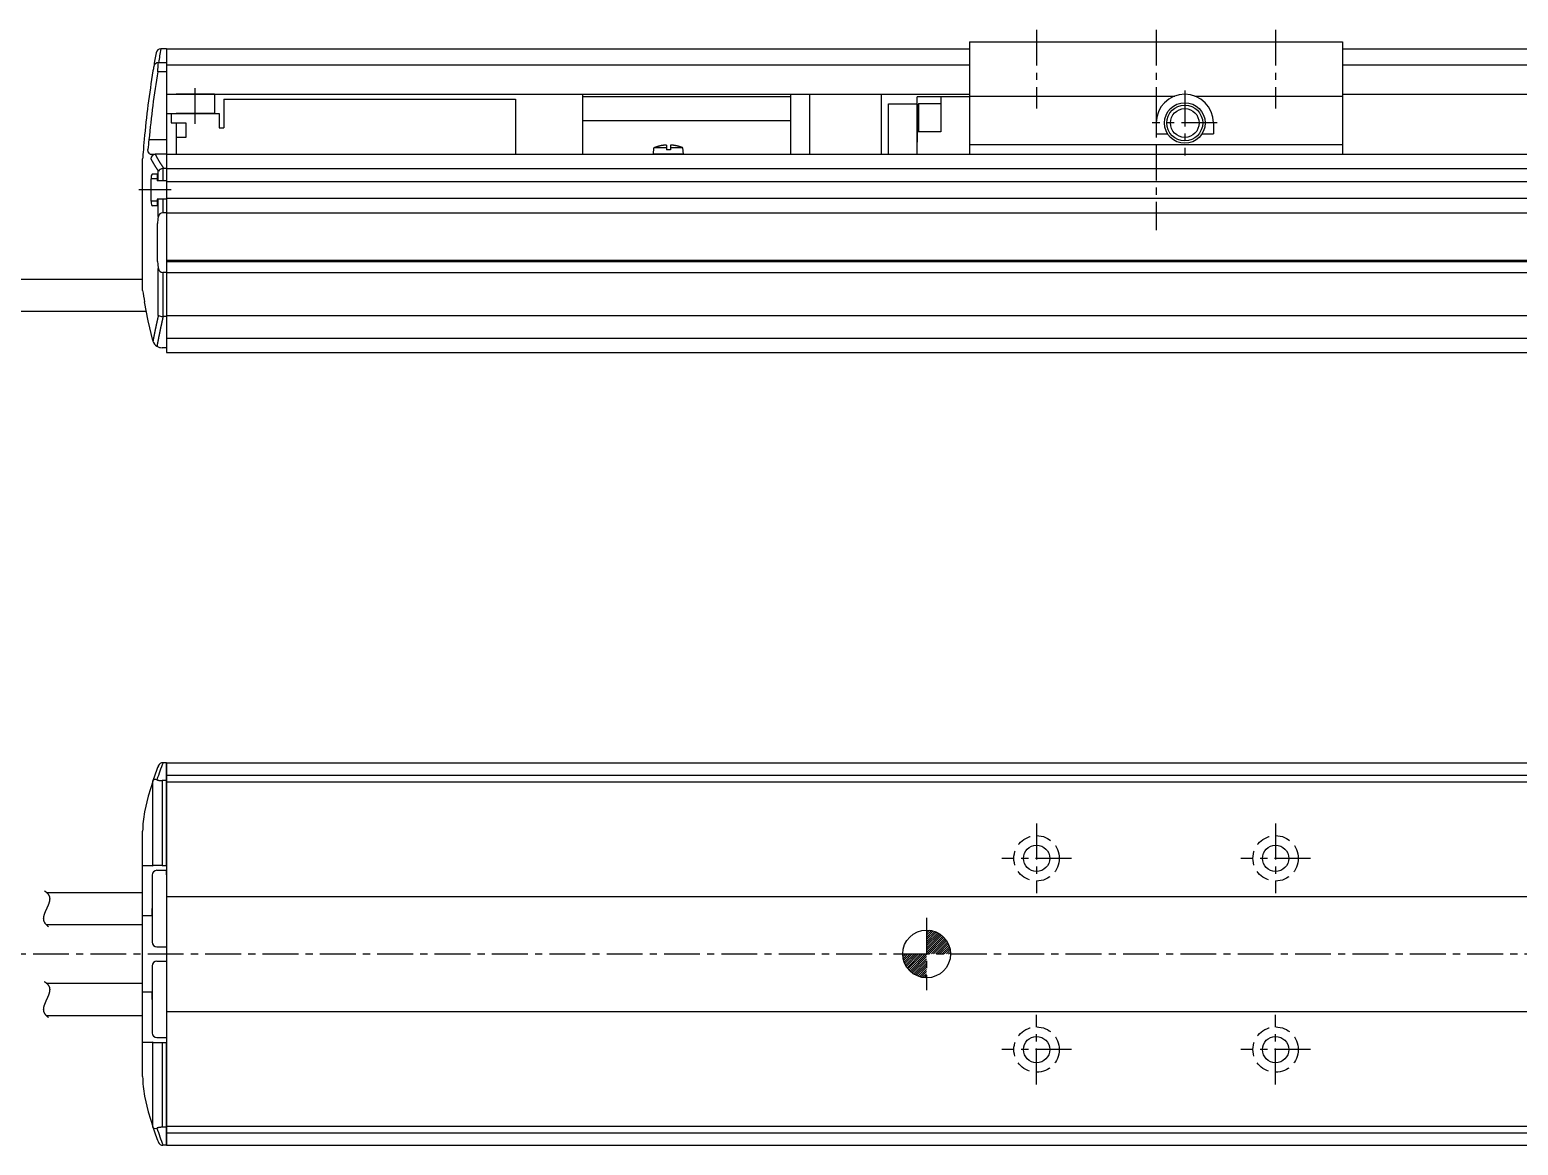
# Model space of a CAD drawing. Extents: x -693 to 250, y 35 to 506.
# Drawn here: x -533 to -221.7, y 69.3 to 302.6 of the extents above; entities that cross this region are included whole.
import ezdxf

# ---------------------------------------------------------------- set-up
doc = ezdxf.new("R2010")
doc.units = 0
doc.linetypes.add('CENTER', pattern=[12, 7.5, -1.5, 1.5, -1.5])
doc.linetypes.add('DASHED', pattern=[4.5, 3, -1.5])
doc.layers.get('0').update_dxf_attribs({"linetype": 'CONTINUOUS'})
doc.layers.add('CENTER', color=1, linetype='CENTER')

# ---------------------------------------------------------------- blocks, each defined once
blk = doc.blocks.new('*X2')
at = {"color": 0}
for p, q in [((-345.42, 114.11), (-345.23, 114.3)), ((-345.42, 113.66), (-344.82, 114.26)), ((-345.42, 113.21), (-344.43, 114.2)), ((-345.42, 112.77), (-344.07, 114.12)), ((-345.42, 112.32), (-343.73, 114.01)), ((-345.42, 111.87), (-343.41, 113.88)), ((-345.42, 111.42), (-343.11, 113.74)), ((-345.42, 110.98), (-342.83, 113.57)), ((-345.42, 110.53), (-342.56, 113.4)), ((-345.42, 110.08), (-342.3, 113.21)), ((-345.42, 109.64), (-342.06, 113)), ((-345.31, 109.3), (-341.83, 112.78)), ((-344.86, 109.3), (-341.62, 112.55)), ((-344.42, 109.3), (-341.42, 112.3)), ((-350.42, 109.11), (-350.23, 109.3)), ((-350.39, 108.7), (-349.78, 109.3)), ((-350.32, 108.31), (-349.34, 109.3)), ((-350.24, 107.95), (-348.89, 109.3)), ((-350.13, 107.61), (-348.44, 109.3)), ((-350, 107.29), (-347.99, 109.3)), ((-349.86, 106.99), (-347.55, 109.3)), ((-349.7, 106.7), (-347.1, 109.3)), ((-349.52, 106.43), (-346.65, 109.3)), ((-349.33, 106.18), (-346.21, 109.3)), ((-349.12, 105.94), (-345.76, 109.3)), ((-348.9, 105.71), (-345.42, 109.19)), ((-343.97, 109.3), (-341.24, 112.03)), ((-343.52, 109.3), (-341.07, 111.76)), ((-343.07, 109.3), (-340.91, 111.46)), ((-342.63, 109.3), (-340.78, 111.15)), ((-342.18, 109.3), (-340.66, 110.82)), ((-341.73, 109.3), (-340.56, 110.47)), ((-341.29, 109.3), (-340.49, 110.1)), ((-340.84, 109.3), (-340.44, 109.7)), ((-348.67, 105.5), (-345.42, 108.74)), ((-348.42, 105.3), (-345.42, 108.29)), ((-348.16, 105.11), (-345.42, 107.85)), ((-347.88, 104.94), (-345.42, 107.4)), ((-347.58, 104.79), (-345.42, 106.95)), ((-347.27, 104.66), (-345.42, 106.51)), ((-346.94, 104.54), (-345.42, 106.06)), ((-346.59, 104.44), (-345.42, 105.61)), ((-346.22, 104.37), (-345.42, 105.16)), ((-345.82, 104.32), (-345.42, 104.72))]:
    blk.add_line(p, q, dxfattribs=at)

msp = doc.modelspace()

# ---------------------------------------------------------------- linework, layer by layer
at = {"color": 7, "linetype": 'CONTINUOUS'}
for p, q in [((-336.42, 300.09), (-258.42, 300.09)), ((-336.42, 300.09), (-336.42, 276.59)), ((-258.42, 300.09), (-258.42, 276.59)), ((-505.62, 298.59), (-505.6, 298.59)), ((-504.42, 298.59), (-505.6, 298.59)), ((-504.42, 298.59), (-504.42, 289.09)), ((-504.42, 298.59), (-504.42, 236.09)), ((-504.42, 298.59), (-336.42, 298.59)), ((-504.42, 298.59), (-504.42, 289.09)), ((-258.42, 298.59), (235.58, 298.59)), ((-504.42, 293.82), (-506.27, 293.82)), ((-504.42, 295.7), (-506.12, 295.7)), ((-504.42, 295.23), (-336.42, 295.23)), ((-258.42, 295.23), (235.58, 295.23)), ((-504.42, 289.09), (-336.42, 289.09)), ((-494.42, 289.09), (-502.42, 289.09)), ((-494.42, 289.09), (-494.42, 285.09)), ((-492.42, 288.09), (-431.42, 288.09)), ((-492.42, 288.09), (-492.42, 282.09)), ((-431.42, 288.09), (-431.42, 276.59)), ((-417.42, 289.09), (-417.42, 276.59)), ((-417.42, 288.62), (-373.92, 288.62)), ((-373.92, 289.09), (-373.92, 276.59)), ((-369.92, 289.09), (-369.92, 276.59)), ((-354.92, 289.09), (-354.92, 276.59)), ((-353.42, 287.09), (-347.42, 287.09)), ((-353.42, 276.59), (-353.42, 287.09)), ((-347.42, 276.59), (-347.42, 288.59)), ((-336.42, 288.59), (-347.42, 288.59)), ((-347.12, 287.09), (-347.42, 286.57)), ((-347.42, 286.57), (-347.42, 279.11)), ((-342.42, 287.09), (-347.12, 287.09)), ((-347.12, 287.09), (-347.12, 281.25)), ((-342.42, 288.59), (-342.42, 281.25)), ((-336.42, 288.72), (-293.5, 288.72)), ((-289.35, 288.72), (-258.42, 288.72)), ((-258.42, 289.09), (235.58, 289.09)), ((-504.42, 285.09), (-493.42, 285.09)), ((-503.42, 285.09), (-503.42, 283.09)), ((-494.42, 285.09), (-502.42, 285.09)), ((-493.42, 285.09), (-493.42, 282.09)), ((-417.42, 283.63), (-373.92, 283.63)), ((-503.42, 283.09), (-500.42, 283.09)), ((-502.42, 283.09), (-502.42, 276.59)), ((-500.42, 283.09), (-500.42, 280.09)), ((-493.42, 282.09), (-492.42, 282.09)), ((-342.42, 281.25), (-347.42, 281.25)), ((-297.42, 283.09), (-297.42, 280.84)), ((-297.42, 280.84), (-295.03, 280.84)), ((-287.82, 280.84), (-285.42, 280.84)), ((-285.42, 283.09), (-285.42, 280.84)), ((-504.42, 279.59), (-508.1, 279.59)), ((-500.42, 280.09), (-502.42, 280.09)), ((-402.57, 276.59), (-402.46, 277.89)), ((-399.82, 277.89), (-402.46, 277.89)), ((-399.82, 278.48), (-399.82, 277.49)), ((-399.02, 277.49), (-399.82, 277.49)), ((-399.02, 278.48), (-399.02, 277.49)), ((-396.39, 277.89), (-399.02, 277.89)), ((-396.27, 276.59), (-396.39, 277.89)), ((-336.42, 278.59), (-258.42, 278.59)), ((-509.42, 248.09), (-509.42, 275.59)), ((-509.32, 276.91), (-509.33, 276.89)), ((-508.02, 276.68), (-507.81, 276.59)), ((-507.81, 276.59), (-506.67, 276.59)), ((-506.67, 276.59), (-506.81, 276.58)), ((-504.42, 276.59), (-506.67, 276.59)), ((-504.42, 276.59), (235.58, 276.59)), ((-504.42, 276.59), (-504.42, 235.09)), ((-396.27, 276.59), (-402.57, 276.59)), ((-507.65, 266.74), (-507.65, 271.44)), ((-506.39, 271.44), (-507.65, 271.44)), ((-507.34, 272.44), (-506.39, 272.44)), ((-506.39, 272.44), (-506.39, 270.99)), ((-504.42, 270.99), (-506.39, 270.99)), ((-506.14, 270.99), (-506.14, 273.01)), ((-505.01, 273.59), (-505.21, 273.57)), ((-505.21, 273.57), (-505.21, 270.99)), ((-504.42, 273.59), (-505.01, 273.59)), ((-504.42, 273.59), (235.58, 273.59)), ((-504.42, 270.84), (235.58, 270.84)), ((-506.39, 266.74), (-507.65, 266.74)), ((-506.39, 265.74), (-507.34, 265.74)), ((-504.42, 267.19), (-506.39, 267.19)), ((-506.39, 267.19), (-506.39, 265.74)), ((-506.14, 263.52), (-506.14, 267.19)), ((-505.21, 267.19), (-505.21, 264.32)), ((-504.42, 267.34), (235.58, 267.34)), ((-506.28, 254.09), (-506.28, 262.09)), ((-504.42, 264.32), (-505.21, 264.32)), ((-504.42, 264.32), (235.58, 264.32)), ((-506.14, 242.85), (-506.14, 252.65)), ((-504.42, 254.39), (235.58, 254.39)), ((-504.42, 254.09), (235.58, 254.09)), ((-537.64, 250.44), (-509.46, 250.44)), ((-505.21, 251.85), (-505.21, 242.59)), ((-504.42, 251.85), (-505.21, 251.85)), ((-504.42, 251.85), (235.58, 251.85)), ((-537.85, 243.74), (-508.65, 243.74)), ((-505.21, 242.59), (-505.15, 242.59)), ((-504.42, 242.59), (-505.15, 242.59)), ((-504.42, 242.85), (235.58, 242.85)), ((-507.31, 237.62), (-507.27, 237.48)), ((-504.42, 238.09), (235.58, 238.09)), ((-504.42, 236.09), (-505.37, 236.09)), ((-504.42, 235.09), (235.58, 235.09)), ((-505.21, 149.3), (-505.15, 149.3)), ((-504.42, 149.3), (-505.15, 149.3)), ((-504.42, 149.3), (-504.42, 69.3)), ((-504.42, 149.3), (235.58, 149.3)), ((-504.42, 145.55), (-504.42, 149.3)), ((-504.42, 146.7), (235.58, 146.7)), ((-507.31, 145.38), (-507.27, 145.51)), ((-507.31, 127.8), (-507.31, 145.38)), ((-504.42, 145.55), (-505.37, 145.55)), ((-505.37, 145.55), (-505.37, 127.8)), ((-504.42, 127.8), (-504.42, 145.55)), ((-504.42, 145.3), (235.58, 145.3)), ((-509.42, 83.65), (-509.42, 134.95)), ((-509.42, 127.75), (-509.25, 127.8)), ((-509.25, 127.8), (-507.31, 127.8)), ((-507.42, 127.73), (-507.22, 127.8)), ((-505.37, 127.8), (-507.31, 127.8)), ((-505.37, 127.8), (-504.42, 127.8)), ((-504.42, 127.8), (-504.42, 126.82)), ((-507.42, 125.8), (-507.42, 111.8)), ((-506.42, 126.8), (-504.42, 126.8)), ((-504.42, 125.88), (-504.42, 126.82)), ((-504.42, 126.8), (-504.42, 110.8)), ((-504.42, 125.88), (-504.42, 125.35)), ((-529.51, 122.15), (-509.42, 122.15)), ((-507.42, 117.3), (-507.42, 118.8)), ((-504.42, 121.3), (235.58, 121.3)), ((-529.59, 115.45), (-509.42, 115.45)), ((-507.42, 117.3), (-509.42, 117.3)), ((-506.42, 110.8), (-504.42, 110.8)), ((-507.42, 106.8), (-507.42, 92.8)), ((-506.42, 107.8), (-504.42, 107.8)), ((-504.42, 107.8), (-504.42, 91.8)), ((-529.57, 103.2), (-509.42, 103.2)), ((-507.42, 101.3), (-509.42, 101.3)), ((-507.42, 99.8), (-507.42, 101.3)), ((-504.42, 97.3), (235.58, 97.3)), ((-529.55, 96.4), (-509.42, 96.4)), ((-509.25, 90.8), (-509.42, 90.86)), ((-507.31, 90.8), (-509.25, 90.8)), ((-507.22, 90.8), (-507.42, 90.88)), ((-507.31, 73.22), (-507.31, 90.8)), ((-507.31, 90.8), (-505.37, 90.8)), ((-506.42, 91.8), (-504.42, 91.8)), ((-505.37, 90.8), (-505.37, 73.05)), ((-505.37, 90.8), (-504.42, 90.8)), ((-504.42, 93.25), (-504.42, 92.73)), ((-504.42, 92.73), (-504.42, 91.79)), ((-504.42, 91.79), (-504.42, 90.8)), ((-504.42, 73.05), (-504.42, 90.8)), ((-507.27, 73.09), (-507.31, 73.22)), ((-504.42, 73.05), (-505.37, 73.05)), ((-504.42, 73.3), (235.58, 73.3)), ((-504.42, 69.3), (-504.42, 73.05)), ((-504.42, 71.9), (235.58, 71.9)), ((-505.15, 69.3), (-505.21, 69.3)), ((-504.42, 69.3), (-505.15, 69.3)), ((-504.42, 69.3), (235.58, 69.3))]:
    msp.add_line(p, q, dxfattribs=at)
for points in [[(-506.27, 293.82), (-506.24, 294.24), (-506.19, 294.87), (-506.14, 295.37), (-506.12, 295.7)], [(-508.02, 276.68), (-508.24, 277.07), (-508.33, 277.54)], [(-507.34, 272.44), (-507.35, 272.44), (-507.46, 272.37), (-507.54, 272.2), (-507.61, 271.96), (-507.65, 271.66), (-507.65, 271.44)], [(-507.65, 266.74), (-507.65, 266.64), (-507.63, 266.32), (-507.56, 266.03), (-507.47, 265.83), (-507.36, 265.74), (-507.34, 265.74)], [(-506.14, 263.52), (-506.22, 263.03), (-506.28, 262.09)], [(-506.28, 254.09), (-506.26, 253.54), (-506.14, 252.65)], [(-507.31, 237.62), (-508.23, 241.71), (-509, 245.67)], [(-507.31, 145.38), (-508.23, 142.29), (-509, 139.03)], [(-506.43, 145.73), (-506.64, 145.78), (-506.95, 145.78), (-507.17, 145.68), (-507.27, 145.51)], [(-509, 79.58), (-508.23, 76.3), (-507.31, 73.22)], [(-507.27, 73.09), (-507.23, 72.99), (-507.08, 72.86), (-506.82, 72.81), (-506.43, 72.88)]]:
    msp.add_lwpolyline(points, dxfattribs=at)
for points in [[(-399.82, 278.48, 0), (-399.84, 278.48, 0), (-399.87, 278.48, 0), (-399.89, 278.47, 0), (-399.91, 278.47, 0), (-399.93, 278.47, 0), (-399.95, 278.47, 0), (-399.97, 278.47, 0), (-399.99, 278.47, 0), (-400.01, 278.46, 0), (-400.04, 278.46, 0), (-400.06, 278.46, 0), (-400.08, 278.46, 0), (-400.1, 278.46, 0), (-400.12, 278.46, 0), (-400.14, 278.45, 0), (-400.16, 278.45, 0), (-400.18, 278.45, 0), (-400.2, 278.45, 0), (-400.23, 278.45, 0), (-400.25, 278.44, 0), (-400.27, 278.44, 0), (-400.29, 278.44, 0), (-400.31, 278.44, 0), (-400.33, 278.44, 0), (-400.35, 278.43, 0), (-400.37, 278.43, 0), (-400.39, 278.43, 0), (-400.42, 278.43, 0), (-400.44, 278.42, 0), (-400.46, 278.42, 0), (-400.48, 278.42, 0), (-400.5, 278.41, 0), (-400.52, 278.41, 0), (-400.54, 278.41, 0), (-400.56, 278.4, 0), (-400.58, 278.4, 0), (-400.6, 278.4, 0), (-400.62, 278.4, 0), (-400.65, 278.39, 0), (-400.67, 278.39, 0), (-400.69, 278.39, 0), (-400.71, 278.38, 0), (-400.73, 278.38, 0), (-400.75, 278.38, 0), (-400.77, 278.37, 0), (-400.79, 278.37, 0), (-400.81, 278.37, 0), (-400.83, 278.36, 0), (-400.86, 278.36, 0), (-400.88, 278.35, 0), (-400.9, 278.35, 0), (-400.92, 278.35, 0), (-400.94, 278.34, 0), (-400.96, 278.34, 0), (-400.98, 278.33, 0), (-401, 278.33, 0), (-401.02, 278.32, 0), (-401.04, 278.32, 0), (-401.06, 278.32, 0), (-401.08, 278.31, 0), (-401.1, 278.31, 0), (-401.12, 278.3, 0), (-401.15, 278.3, 0), (-401.17, 278.29, 0), (-401.19, 278.29, 0), (-401.21, 278.29, 0), (-401.23, 278.28, 0), (-401.25, 278.27, 0), (-401.27, 278.27, 0), (-401.29, 278.26, 0), (-401.31, 278.26, 0), (-401.33, 278.25, 0), (-401.35, 278.25, 0), (-401.37, 278.25, 0), (-401.39, 278.24, 0), (-401.41, 278.24, 0), (-401.43, 278.23, 0), (-401.45, 278.22, 0), (-401.48, 278.22, 0), (-401.5, 278.21, 0), (-401.52, 278.21, 0), (-401.54, 278.2, 0), (-401.56, 278.2, 0), (-401.58, 278.19, 0), (-401.6, 278.19, 0), (-401.62, 278.18, 0), (-401.64, 278.17, 0), (-401.66, 278.17, 0), (-401.68, 278.16, 0), (-401.7, 278.15, 0), (-401.72, 278.15, 0), (-401.74, 278.14, 0), (-401.76, 278.14, 0), (-401.78, 278.13, 0), (-401.8, 278.12, 0), (-401.82, 278.12, 0), (-401.84, 278.11, 0), (-401.86, 278.11, 0), (-401.88, 278.1, 0), (-401.9, 278.09, 0), (-401.92, 278.09, 0), (-401.94, 278.08, 0), (-401.96, 278.07, 0), (-401.98, 278.06, 0), (-402, 278.06, 0), (-402.02, 278.05, 0), (-402.04, 278.05, 0), (-402.06, 278.04, 0), (-402.08, 278.03, 0), (-402.1, 278.02, 0), (-402.12, 278.02, 0), (-402.14, 278.01, 0), (-402.16, 278, 0), (-402.18, 278, 0), (-402.2, 277.99, 0), (-402.22, 277.98, 0), (-402.24, 277.97, 0), (-402.26, 277.96, 0), (-402.28, 277.96, 0), (-402.3, 277.95, 0), (-402.32, 277.94, 0), (-402.34, 277.93, 0), (-402.36, 277.93, 0), (-402.38, 277.92, 0), (-402.4, 277.91, 0), (-402.42, 277.9, 0), (-402.44, 277.89, 0), (-402.46, 277.89, 0)], [(-396.39, 277.89, 0), (-396.41, 277.89, 0), (-396.43, 277.9, 0), (-396.45, 277.91, 0), (-396.46, 277.92, 0), (-396.49, 277.93, 0), (-396.5, 277.93, 0), (-396.52, 277.94, 0), (-396.54, 277.95, 0), (-396.56, 277.96, 0), (-396.58, 277.96, 0), (-396.6, 277.97, 0), (-396.62, 277.98, 0), (-396.64, 277.99, 0), (-396.66, 278, 0), (-396.68, 278, 0), (-396.7, 278.01, 0), (-396.72, 278.02, 0), (-396.74, 278.02, 0), (-396.76, 278.03, 0), (-396.78, 278.04, 0), (-396.8, 278.05, 0), (-396.82, 278.05, 0), (-396.84, 278.06, 0), (-396.86, 278.06, 0), (-396.88, 278.07, 0), (-396.9, 278.08, 0), (-396.92, 278.09, 0), (-396.94, 278.09, 0), (-396.96, 278.1, 0), (-396.98, 278.11, 0), (-397, 278.11, 0), (-397.02, 278.12, 0), (-397.05, 278.12, 0), (-397.06, 278.13, 0), (-397.08, 278.14, 0), (-397.11, 278.14, 0), (-397.13, 278.15, 0), (-397.15, 278.15, 0), (-397.17, 278.16, 0), (-397.19, 278.17, 0), (-397.21, 278.17, 0), (-397.23, 278.18, 0), (-397.25, 278.19, 0), (-397.27, 278.19, 0), (-397.29, 278.2, 0), (-397.31, 278.2, 0), (-397.33, 278.21, 0), (-397.35, 278.21, 0), (-397.37, 278.22, 0), (-397.39, 278.22, 0), (-397.41, 278.23, 0), (-397.43, 278.24, 0), (-397.45, 278.24, 0), (-397.47, 278.25, 0), (-397.49, 278.25, 0), (-397.51, 278.25, 0), (-397.54, 278.26, 0), (-397.56, 278.26, 0), (-397.58, 278.27, 0), (-397.6, 278.27, 0), (-397.62, 278.28, 0), (-397.64, 278.29, 0), (-397.66, 278.29, 0), (-397.68, 278.29, 0), (-397.7, 278.3, 0), (-397.72, 278.3, 0), (-397.74, 278.31, 0), (-397.76, 278.31, 0), (-397.78, 278.32, 0), (-397.8, 278.32, 0), (-397.82, 278.32, 0), (-397.85, 278.33, 0), (-397.87, 278.33, 0), (-397.89, 278.34, 0), (-397.91, 278.34, 0), (-397.93, 278.35, 0), (-397.95, 278.35, 0), (-397.97, 278.35, 0), (-397.99, 278.36, 0), (-398.01, 278.36, 0), (-398.03, 278.37, 0), (-398.05, 278.37, 0), (-398.07, 278.37, 0), (-398.1, 278.38, 0), (-398.12, 278.38, 0), (-398.14, 278.38, 0), (-398.16, 278.39, 0), (-398.18, 278.39, 0), (-398.2, 278.39, 0), (-398.22, 278.4, 0), (-398.24, 278.4, 0), (-398.26, 278.4, 0), (-398.29, 278.4, 0), (-398.31, 278.41, 0), (-398.33, 278.41, 0), (-398.35, 278.41, 0), (-398.37, 278.42, 0), (-398.39, 278.42, 0), (-398.41, 278.42, 0), (-398.43, 278.43, 0), (-398.45, 278.43, 0), (-398.47, 278.43, 0), (-398.5, 278.43, 0), (-398.52, 278.44, 0), (-398.54, 278.44, 0), (-398.56, 278.44, 0), (-398.58, 278.44, 0), (-398.6, 278.44, 0), (-398.62, 278.45, 0), (-398.64, 278.45, 0), (-398.66, 278.45, 0), (-398.69, 278.45, 0), (-398.71, 278.45, 0), (-398.73, 278.46, 0), (-398.75, 278.46, 0), (-398.77, 278.46, 0), (-398.79, 278.46, 0), (-398.81, 278.46, 0), (-398.83, 278.46, 0), (-398.85, 278.47, 0), (-398.88, 278.47, 0), (-398.9, 278.47, 0), (-398.92, 278.47, 0), (-398.94, 278.47, 0), (-398.96, 278.47, 0), (-398.98, 278.48, 0), (-399, 278.48, 0), (-399.02, 278.48, 0)], [(-507.71, 275.59, 0), (-507.7, 275.57, 0), (-507.69, 275.55, 0), (-507.67, 275.53, 0), (-507.66, 275.5, 0), (-507.65, 275.49, 0), (-507.64, 275.46, 0), (-507.63, 275.44, 0), (-507.62, 275.42, 0), (-507.61, 275.4, 0), (-507.6, 275.38, 0), (-507.59, 275.36, 0), (-507.57, 275.34, 0), (-507.56, 275.32, 0), (-507.55, 275.3, 0), (-507.54, 275.28, 0), (-507.53, 275.26, 0), (-507.52, 275.24, 0), (-507.51, 275.22, 0), (-507.5, 275.2, 0), (-507.49, 275.18, 0), (-507.47, 275.16, 0), (-507.46, 275.14, 0), (-507.45, 275.12, 0), (-507.44, 275.1, 0), (-507.43, 275.08, 0), (-507.42, 275.06, 0), (-507.41, 275.04, 0), (-507.39, 275.02, 0), (-507.38, 275, 0), (-507.37, 274.98, 0), (-507.36, 274.96, 0), (-507.35, 274.94, 0), (-507.34, 274.92, 0), (-507.32, 274.89, 0), (-507.31, 274.88, 0), (-507.3, 274.86, 0), (-507.29, 274.83, 0), (-507.28, 274.81, 0), (-507.27, 274.79, 0), (-507.25, 274.77, 0), (-507.24, 274.75, 0), (-507.23, 274.73, 0), (-507.22, 274.71, 0), (-507.21, 274.69, 0), (-507.2, 274.67, 0), (-507.18, 274.65, 0), (-507.17, 274.63, 0), (-507.16, 274.61, 0), (-507.15, 274.59, 0), (-507.14, 274.57, 0), (-507.12, 274.55, 0), (-507.11, 274.53, 0), (-507.1, 274.51, 0), (-507.09, 274.49, 0), (-507.08, 274.47, 0), (-507.06, 274.45, 0), (-507.05, 274.43, 0), (-507.04, 274.41, 0), (-507.03, 274.39, 0), (-507.02, 274.37, 0), (-507, 274.35, 0), (-506.99, 274.33, 0), (-506.98, 274.31, 0), (-506.97, 274.29, 0), (-506.95, 274.27, 0), (-506.94, 274.25, 0), (-506.93, 274.23, 0), (-506.92, 274.21, 0), (-506.91, 274.19, 0), (-506.89, 274.17, 0), (-506.88, 274.15, 0), (-506.87, 274.13, 0), (-506.86, 274.11, 0), (-506.84, 274.09, 0), (-506.83, 274.07, 0), (-506.82, 274.05, 0), (-506.81, 274.03, 0), (-506.79, 274.01, 0), (-506.78, 273.99, 0), (-506.77, 273.97, 0), (-506.75, 273.95, 0), (-506.74, 273.93, 0), (-506.73, 273.91, 0), (-506.72, 273.89, 0), (-506.7, 273.87, 0), (-506.69, 273.85, 0), (-506.68, 273.83, 0), (-506.67, 273.81, 0), (-506.65, 273.79, 0), (-506.64, 273.77, 0), (-506.63, 273.75, 0), (-506.62, 273.73, 0), (-506.6, 273.71, 0), (-506.59, 273.69, 0), (-506.58, 273.67, 0), (-506.56, 273.65, 0), (-506.55, 273.63, 0), (-506.54, 273.61, 0), (-506.52, 273.59, 0), (-506.51, 273.57, 0), (-506.5, 273.55, 0), (-506.48, 273.53, 0), (-506.47, 273.51, 0), (-506.46, 273.49, 0), (-506.45, 273.47, 0), (-506.43, 273.45, 0), (-506.42, 273.43, 0), (-506.41, 273.41, 0), (-506.39, 273.39, 0), (-506.38, 273.37, 0), (-506.37, 273.35, 0), (-506.35, 273.33, 0), (-506.34, 273.31, 0), (-506.33, 273.29, 0), (-506.31, 273.27, 0), (-506.3, 273.25, 0), (-506.29, 273.23, 0), (-506.27, 273.21, 0), (-506.26, 273.19, 0), (-506.25, 273.17, 0), (-506.23, 273.15, 0), (-506.22, 273.13, 0), (-506.2, 273.11, 0), (-506.19, 273.09, 0), (-506.18, 273.07, 0), (-506.16, 273.05, 0), (-506.15, 273.03, 0), (-506.14, 273.01, 0)], [(-506.81, 276.58, 0), (-506.8, 276.55, 0), (-506.79, 276.53, 0), (-506.78, 276.5, 0), (-506.76, 276.48, 0), (-506.75, 276.46, 0), (-506.74, 276.43, 0), (-506.73, 276.41, 0), (-506.71, 276.39, 0), (-506.7, 276.36, 0), (-506.69, 276.34, 0), (-506.68, 276.32, 0), (-506.67, 276.29, 0), (-506.65, 276.27, 0), (-506.64, 276.25, 0), (-506.63, 276.22, 0), (-506.61, 276.2, 0), (-506.6, 276.17, 0), (-506.59, 276.15, 0), (-506.58, 276.13, 0), (-506.56, 276.1, 0), (-506.55, 276.08, 0), (-506.54, 276.06, 0), (-506.52, 276.03, 0), (-506.51, 276.01, 0), (-506.5, 275.99, 0), (-506.49, 275.96, 0), (-506.47, 275.94, 0), (-506.46, 275.91, 0), (-506.45, 275.89, 0), (-506.43, 275.87, 0), (-506.42, 275.84, 0), (-506.41, 275.82, 0), (-506.39, 275.8, 0), (-506.38, 275.77, 0), (-506.37, 275.75, 0), (-506.35, 275.73, 0), (-506.34, 275.7, 0), (-506.33, 275.68, 0), (-506.31, 275.65, 0), (-506.3, 275.63, 0), (-506.29, 275.61, 0), (-506.27, 275.58, 0), (-506.26, 275.56, 0), (-506.25, 275.54, 0), (-506.23, 275.51, 0), (-506.22, 275.49, 0), (-506.21, 275.47, 0), (-506.19, 275.44, 0), (-506.18, 275.42, 0), (-506.17, 275.4, 0), (-506.15, 275.37, 0), (-506.14, 275.35, 0), (-506.12, 275.33, 0), (-506.11, 275.3, 0), (-506.1, 275.28, 0), (-506.08, 275.26, 0), (-506.07, 275.23, 0), (-506.06, 275.21, 0), (-506.04, 275.19, 0), (-506.03, 275.16, 0), (-506.01, 275.14, 0), (-506, 275.12, 0), (-505.98, 275.09, 0), (-505.97, 275.07, 0), (-505.96, 275.05, 0), (-505.94, 275.02, 0), (-505.93, 275, 0), (-505.91, 274.98, 0), (-505.9, 274.95, 0), (-505.88, 274.93, 0), (-505.87, 274.91, 0), (-505.86, 274.88, 0), (-505.84, 274.86, 0), (-505.83, 274.84, 0), (-505.81, 274.81, 0), (-505.8, 274.79, 0), (-505.78, 274.77, 0), (-505.77, 274.74, 0), (-505.75, 274.72, 0), (-505.74, 274.7, 0), (-505.73, 274.67, 0), (-505.71, 274.65, 0), (-505.7, 274.63, 0), (-505.68, 274.6, 0), (-505.67, 274.58, 0), (-505.65, 274.56, 0), (-505.64, 274.53, 0), (-505.62, 274.51, 0), (-505.61, 274.49, 0), (-505.59, 274.46, 0), (-505.58, 274.44, 0), (-505.56, 274.42, 0), (-505.55, 274.39, 0), (-505.53, 274.37, 0), (-505.52, 274.35, 0), (-505.5, 274.32, 0), (-505.49, 274.3, 0), (-505.47, 274.28, 0), (-505.46, 274.26, 0), (-505.44, 274.23, 0), (-505.43, 274.21, 0), (-505.41, 274.19, 0), (-505.4, 274.16, 0), (-505.38, 274.14, 0), (-505.37, 274.12, 0), (-505.35, 274.09, 0), (-505.34, 274.07, 0), (-505.32, 274.05, 0), (-505.31, 274.02, 0), (-505.29, 274, 0), (-505.27, 273.98, 0), (-505.26, 273.95, 0), (-505.24, 273.93, 0), (-505.23, 273.91, 0), (-505.21, 273.89, 0), (-505.2, 273.86, 0), (-505.18, 273.84, 0), (-505.17, 273.82, 0), (-505.15, 273.79, 0), (-505.13, 273.77, 0), (-505.12, 273.75, 0), (-505.1, 273.73, 0), (-505.09, 273.7, 0), (-505.07, 273.68, 0), (-505.06, 273.66, 0), (-505.04, 273.63, 0), (-505.02, 273.61, 0), (-505.01, 273.59, 0)], [(-506.14, 242.85, 0), (-506.15, 242.81, 0), (-506.16, 242.77, 0), (-506.17, 242.73, 0), (-506.17, 242.69, 0), (-506.18, 242.65, 0), (-506.19, 242.6, 0), (-506.2, 242.56, 0), (-506.21, 242.52, 0), (-506.22, 242.48, 0), (-506.23, 242.44, 0), (-506.24, 242.4, 0), (-506.25, 242.35, 0), (-506.26, 242.31, 0), (-506.27, 242.27, 0), (-506.28, 242.23, 0), (-506.29, 242.19, 0), (-506.3, 242.15, 0), (-506.31, 242.1, 0), (-506.32, 242.06, 0), (-506.33, 242.02, 0), (-506.33, 241.98, 0), (-506.34, 241.94, 0), (-506.35, 241.9, 0), (-506.36, 241.85, 0), (-506.37, 241.81, 0), (-506.38, 241.77, 0), (-506.39, 241.73, 0), (-506.4, 241.69, 0), (-506.41, 241.65, 0), (-506.42, 241.6, 0), (-506.43, 241.56, 0), (-506.44, 241.52, 0), (-506.45, 241.48, 0), (-506.45, 241.44, 0), (-506.46, 241.4, 0), (-506.47, 241.35, 0), (-506.48, 241.31, 0), (-506.49, 241.27, 0), (-506.5, 241.23, 0), (-506.51, 241.19, 0), (-506.52, 241.14, 0), (-506.53, 241.1, 0), (-506.54, 241.06, 0), (-506.55, 241.02, 0), (-506.56, 240.98, 0), (-506.56, 240.94, 0), (-506.57, 240.89, 0), (-506.58, 240.85, 0), (-506.59, 240.81, 0), (-506.6, 240.77, 0), (-506.61, 240.72, 0), (-506.62, 240.68, 0), (-506.63, 240.64, 0), (-506.64, 240.6, 0), (-506.65, 240.56, 0), (-506.65, 240.52, 0), (-506.66, 240.47, 0), (-506.67, 240.43, 0), (-506.68, 240.39, 0), (-506.69, 240.35, 0), (-506.7, 240.31, 0), (-506.71, 240.26, 0), (-506.72, 240.22, 0), (-506.73, 240.18, 0), (-506.74, 240.14, 0), (-506.74, 240.1, 0), (-506.75, 240.05, 0), (-506.76, 240.01, 0), (-506.77, 239.97, 0), (-506.78, 239.93, 0), (-506.79, 239.88, 0), (-506.8, 239.84, 0), (-506.81, 239.8, 0), (-506.81, 239.76, 0), (-506.82, 239.72, 0), (-506.83, 239.68, 0), (-506.84, 239.63, 0), (-506.85, 239.59, 0), (-506.86, 239.55, 0), (-506.87, 239.51, 0), (-506.88, 239.46, 0), (-506.88, 239.42, 0), (-506.89, 239.38, 0), (-506.9, 239.34, 0), (-506.91, 239.3, 0), (-506.92, 239.25, 0), (-506.93, 239.21, 0), (-506.94, 239.17, 0), (-506.94, 239.13, 0), (-506.95, 239.09, 0), (-506.96, 239.04, 0), (-506.97, 239, 0), (-506.98, 238.96, 0), (-506.99, 238.92, 0), (-507, 238.87, 0), (-507, 238.83, 0), (-507.01, 238.79, 0), (-507.02, 238.75, 0), (-507.03, 238.71, 0), (-507.04, 238.66, 0), (-507.05, 238.62, 0), (-507.05, 238.58, 0), (-507.06, 238.54, 0), (-507.07, 238.49, 0), (-507.08, 238.45, 0), (-507.09, 238.41, 0), (-507.1, 238.37, 0), (-507.11, 238.32, 0), (-507.11, 238.28, 0), (-507.12, 238.24, 0), (-507.13, 238.2, 0), (-507.14, 238.16, 0), (-507.15, 238.11, 0), (-507.16, 238.07, 0), (-507.16, 238.03, 0), (-507.17, 237.99, 0), (-507.18, 237.94, 0), (-507.19, 237.9, 0), (-507.2, 237.86, 0), (-507.21, 237.82, 0), (-507.21, 237.77, 0), (-507.22, 237.73, 0), (-507.23, 237.69, 0), (-507.24, 237.65, 0), (-507.25, 237.6, 0), (-507.25, 237.56, 0), (-507.26, 237.52, 0), (-507.27, 237.48, 0)], [(-505.15, 242.59, 0), (-505.16, 242.54, 0), (-505.18, 242.49, 0), (-505.18, 242.44, 0), (-505.2, 242.4, 0), (-505.21, 242.35, 0), (-505.22, 242.3, 0), (-505.23, 242.25, 0), (-505.24, 242.2, 0), (-505.25, 242.16, 0), (-505.26, 242.11, 0), (-505.27, 242.06, 0), (-505.28, 242.01, 0), (-505.29, 241.97, 0), (-505.3, 241.92, 0), (-505.31, 241.87, 0), (-505.32, 241.82, 0), (-505.34, 241.77, 0), (-505.35, 241.72, 0), (-505.36, 241.68, 0), (-505.37, 241.63, 0), (-505.38, 241.58, 0), (-505.39, 241.53, 0), (-505.4, 241.49, 0), (-505.41, 241.44, 0), (-505.42, 241.39, 0), (-505.43, 241.34, 0), (-505.44, 241.29, 0), (-505.45, 241.24, 0), (-505.46, 241.2, 0), (-505.47, 241.15, 0), (-505.48, 241.1, 0), (-505.49, 241.05, 0), (-505.5, 241, 0), (-505.51, 240.96, 0), (-505.52, 240.91, 0), (-505.54, 240.86, 0), (-505.55, 240.81, 0), (-505.56, 240.76, 0), (-505.57, 240.72, 0), (-505.58, 240.67, 0), (-505.59, 240.62, 0), (-505.6, 240.57, 0), (-505.61, 240.52, 0), (-505.62, 240.47, 0), (-505.63, 240.43, 0), (-505.64, 240.38, 0), (-505.65, 240.33, 0), (-505.66, 240.28, 0), (-505.67, 240.23, 0), (-505.68, 240.19, 0), (-505.69, 240.14, 0), (-505.7, 240.09, 0), (-505.71, 240.04, 0), (-505.72, 239.99, 0), (-505.73, 239.94, 0), (-505.74, 239.9, 0), (-505.75, 239.85, 0), (-505.76, 239.8, 0), (-505.77, 239.75, 0), (-505.78, 239.7, 0), (-505.79, 239.65, 0), (-505.8, 239.6, 0), (-505.81, 239.56, 0), (-505.82, 239.51, 0), (-505.83, 239.46, 0), (-505.84, 239.41, 0), (-505.85, 239.36, 0), (-505.86, 239.31, 0), (-505.87, 239.27, 0), (-505.88, 239.22, 0), (-505.89, 239.17, 0), (-505.9, 239.12, 0), (-505.91, 239.07, 0), (-505.92, 239.02, 0), (-505.93, 238.97, 0), (-505.94, 238.93, 0), (-505.95, 238.88, 0), (-505.96, 238.83, 0), (-505.97, 238.78, 0), (-505.98, 238.73, 0), (-505.99, 238.68, 0), (-506, 238.64, 0), (-506.01, 238.59, 0), (-506.02, 238.54, 0), (-506.03, 238.49, 0), (-506.04, 238.44, 0), (-506.05, 238.39, 0), (-506.06, 238.34, 0), (-506.07, 238.29, 0), (-506.07, 238.25, 0), (-506.08, 238.2, 0), (-506.1, 238.15, 0), (-506.1, 238.1, 0), (-506.11, 238.05, 0), (-506.12, 238, 0), (-506.13, 237.96, 0), (-506.14, 237.91, 0), (-506.15, 237.86, 0), (-506.16, 237.81, 0), (-506.17, 237.76, 0), (-506.18, 237.71, 0), (-506.19, 237.66, 0), (-506.2, 237.61, 0), (-506.21, 237.56, 0), (-506.22, 237.52, 0), (-506.23, 237.47, 0), (-506.24, 237.42, 0), (-506.25, 237.37, 0), (-506.26, 237.32, 0), (-506.26, 237.27, 0), (-506.27, 237.22, 0), (-506.28, 237.18, 0), (-506.29, 237.13, 0), (-506.3, 237.08, 0), (-506.31, 237.03, 0), (-506.32, 236.98, 0), (-506.33, 236.93, 0), (-506.34, 236.88, 0), (-506.35, 236.83, 0), (-506.36, 236.78, 0), (-506.37, 236.74, 0), (-506.38, 236.69, 0), (-506.38, 236.64, 0), (-506.39, 236.59, 0), (-506.4, 236.54, 0), (-506.41, 236.49, 0), (-506.42, 236.44, 0), (-506.43, 236.39, 0)], [(-506.43, 145.72, 0), (-506.42, 145.72, 0), (-506.42, 145.72, 0), (-506.41, 145.72, 0), (-506.4, 145.72, 0), (-506.39, 145.71, 0), (-506.39, 145.71, 0), (-506.38, 145.71, 0), (-506.37, 145.7, 0), (-506.36, 145.7, 0), (-506.36, 145.7, 0), (-506.35, 145.7, 0), (-506.34, 145.69, 0), (-506.33, 145.69, 0), (-506.32, 145.69, 0), (-506.32, 145.69, 0), (-506.31, 145.69, 0), (-506.3, 145.68, 0), (-506.29, 145.68, 0), (-506.29, 145.68, 0), (-506.28, 145.68, 0), (-506.27, 145.67, 0), (-506.26, 145.67, 0), (-506.25, 145.67, 0), (-506.25, 145.67, 0), (-506.24, 145.66, 0), (-506.23, 145.66, 0), (-506.22, 145.66, 0), (-506.21, 145.66, 0), (-506.21, 145.66, 0), (-506.2, 145.65, 0), (-506.19, 145.65, 0), (-506.18, 145.65, 0), (-506.18, 145.65, 0), (-506.17, 145.65, 0), (-506.16, 145.64, 0), (-506.15, 145.64, 0), (-506.14, 145.64, 0), (-506.13, 145.64, 0), (-506.13, 145.63, 0), (-506.12, 145.63, 0), (-506.11, 145.63, 0), (-506.1, 145.63, 0), (-506.1, 145.63, 0), (-506.09, 145.63, 0), (-506.08, 145.62, 0), (-506.07, 145.62, 0), (-506.06, 145.62, 0), (-506.05, 145.62, 0), (-506.05, 145.62, 0), (-506.04, 145.62, 0), (-506.03, 145.61, 0), (-506.02, 145.61, 0), (-506.01, 145.61, 0), (-506, 145.61, 0), (-506, 145.61, 0), (-505.99, 145.6, 0), (-505.98, 145.6, 0), (-505.97, 145.6, 0), (-505.96, 145.6, 0), (-505.95, 145.6, 0), (-505.95, 145.6, 0), (-505.94, 145.6, 0), (-505.93, 145.59, 0), (-505.92, 145.59, 0), (-505.91, 145.59, 0), (-505.9, 145.59, 0), (-505.89, 145.59, 0), (-505.89, 145.59, 0), (-505.88, 145.59, 0), (-505.87, 145.59, 0), (-505.86, 145.58, 0), (-505.85, 145.58, 0), (-505.84, 145.58, 0), (-505.84, 145.58, 0), (-505.83, 145.58, 0), (-505.82, 145.58, 0), (-505.81, 145.58, 0), (-505.8, 145.58, 0), (-505.79, 145.57, 0), (-505.78, 145.57, 0), (-505.78, 145.57, 0), (-505.77, 145.57, 0), (-505.76, 145.57, 0), (-505.75, 145.57, 0), (-505.74, 145.57, 0), (-505.73, 145.57, 0), (-505.72, 145.57, 0), (-505.72, 145.57, 0), (-505.71, 145.56, 0), (-505.7, 145.56, 0), (-505.69, 145.56, 0), (-505.68, 145.56, 0), (-505.67, 145.56, 0), (-505.66, 145.56, 0), (-505.65, 145.56, 0), (-505.65, 145.56, 0), (-505.64, 145.56, 0), (-505.63, 145.56, 0), (-505.62, 145.56, 0), (-505.61, 145.56, 0), (-505.6, 145.56, 0), (-505.59, 145.56, 0), (-505.58, 145.56, 0), (-505.58, 145.56, 0), (-505.57, 145.55, 0), (-505.56, 145.55, 0), (-505.55, 145.55, 0), (-505.54, 145.55, 0), (-505.53, 145.55, 0), (-505.52, 145.55, 0), (-505.52, 145.55, 0), (-505.51, 145.55, 0), (-505.5, 145.55, 0), (-505.49, 145.55, 0), (-505.48, 145.55, 0), (-505.47, 145.55, 0), (-505.46, 145.55, 0), (-505.45, 145.55, 0), (-505.45, 145.55, 0), (-505.44, 145.55, 0), (-505.43, 145.55, 0), (-505.42, 145.55, 0), (-505.41, 145.55, 0), (-505.4, 145.55, 0), (-505.39, 145.55, 0), (-505.38, 145.55, 0), (-505.37, 145.55, 0), (-505.37, 145.55, 0)], [(-505.37, 73.05, 0), (-505.37, 73.05, 0), (-505.38, 73.05, 0), (-505.39, 73.05, 0), (-505.4, 73.05, 0), (-505.41, 73.05, 0), (-505.42, 73.05, 0), (-505.43, 73.05, 0), (-505.44, 73.05, 0), (-505.45, 73.05, 0), (-505.45, 73.05, 0), (-505.46, 73.05, 0), (-505.47, 73.05, 0), (-505.48, 73.05, 0), (-505.49, 73.05, 0), (-505.5, 73.05, 0), (-505.51, 73.05, 0), (-505.52, 73.05, 0), (-505.52, 73.05, 0), (-505.53, 73.05, 0), (-505.54, 73.05, 0), (-505.55, 73.05, 0), (-505.56, 73.05, 0), (-505.57, 73.05, 0), (-505.58, 73.05, 0), (-505.58, 73.05, 0), (-505.59, 73.05, 0), (-505.6, 73.05, 0), (-505.61, 73.05, 0), (-505.62, 73.04, 0), (-505.63, 73.04, 0), (-505.64, 73.04, 0), (-505.65, 73.04, 0), (-505.65, 73.04, 0), (-505.66, 73.04, 0), (-505.67, 73.04, 0), (-505.68, 73.04, 0), (-505.69, 73.04, 0), (-505.7, 73.04, 0), (-505.71, 73.04, 0), (-505.72, 73.04, 0), (-505.72, 73.04, 0), (-505.73, 73.03, 0), (-505.74, 73.03, 0), (-505.75, 73.03, 0), (-505.76, 73.03, 0), (-505.77, 73.03, 0), (-505.78, 73.03, 0), (-505.78, 73.03, 0), (-505.79, 73.03, 0), (-505.8, 73.03, 0), (-505.81, 73.03, 0), (-505.82, 73.02, 0), (-505.83, 73.02, 0), (-505.84, 73.02, 0), (-505.84, 73.02, 0), (-505.85, 73.02, 0), (-505.86, 73.02, 0), (-505.87, 73.02, 0), (-505.88, 73.02, 0), (-505.89, 73.01, 0), (-505.89, 73.01, 0), (-505.9, 73.01, 0), (-505.91, 73.01, 0), (-505.92, 73.01, 0), (-505.93, 73.01, 0), (-505.94, 73.01, 0), (-505.95, 73, 0), (-505.95, 73, 0), (-505.96, 73, 0), (-505.97, 73, 0), (-505.98, 73, 0), (-505.99, 73, 0), (-506, 73, 0), (-506, 72.99, 0), (-506.01, 72.99, 0), (-506.02, 72.99, 0), (-506.03, 72.99, 0), (-506.04, 72.99, 0), (-506.05, 72.99, 0), (-506.05, 72.98, 0), (-506.06, 72.98, 0), (-506.07, 72.98, 0), (-506.08, 72.98, 0), (-506.09, 72.98, 0), (-506.1, 72.97, 0), (-506.1, 72.97, 0), (-506.11, 72.97, 0), (-506.12, 72.97, 0), (-506.13, 72.97, 0), (-506.13, 72.97, 0), (-506.14, 72.96, 0), (-506.15, 72.96, 0), (-506.16, 72.96, 0), (-506.17, 72.96, 0), (-506.18, 72.95, 0), (-506.18, 72.95, 0), (-506.19, 72.95, 0), (-506.2, 72.95, 0), (-506.21, 72.95, 0), (-506.21, 72.94, 0), (-506.22, 72.94, 0), (-506.23, 72.94, 0), (-506.24, 72.94, 0), (-506.25, 72.94, 0), (-506.25, 72.93, 0), (-506.26, 72.93, 0), (-506.27, 72.93, 0), (-506.28, 72.93, 0), (-506.29, 72.92, 0), (-506.29, 72.92, 0), (-506.3, 72.92, 0), (-506.31, 72.92, 0), (-506.32, 72.91, 0), (-506.32, 72.91, 0), (-506.33, 72.91, 0), (-506.34, 72.91, 0), (-506.35, 72.91, 0), (-506.36, 72.9, 0), (-506.36, 72.9, 0), (-506.37, 72.9, 0), (-506.38, 72.9, 0), (-506.39, 72.89, 0), (-506.39, 72.89, 0), (-506.4, 72.89, 0), (-506.41, 72.88, 0), (-506.42, 72.88, 0), (-506.42, 72.88, 0), (-506.43, 72.88, 0)]]:
    msp.add_polyline3d(points, dxfattribs=at)
at = {"color": 7}
for points in [[(-529.12, 114.98, 0), (-529.15, 115.02, 0), (-529.19, 115.05, 0), (-529.22, 115.08, 0), (-529.25, 115.11, 0), (-529.28, 115.14, 0), (-529.32, 115.17, 0), (-529.35, 115.2, 0), (-529.38, 115.23, 0), (-529.41, 115.26, 0), (-529.45, 115.3, 0), (-529.48, 115.33, 0), (-529.51, 115.36, 0), (-529.54, 115.39, 0), (-529.57, 115.43, 0), (-529.6, 115.46, 0), (-529.63, 115.49, 0), (-529.66, 115.53, 0), (-529.69, 115.56, 0), (-529.72, 115.6, 0), (-529.74, 115.63, 0), (-529.77, 115.67, 0), (-529.8, 115.7, 0), (-529.82, 115.74, 0), (-529.85, 115.77, 0), (-529.87, 115.81, 0), (-529.89, 115.85, 0), (-529.91, 115.88, 0), (-529.94, 115.92, 0), (-529.96, 115.96, 0), (-529.98, 116, 0), (-529.99, 116.03, 0), (-530.01, 116.07, 0), (-530.02, 116.11, 0), (-530.04, 116.15, 0), (-530.05, 116.19, 0), (-530.06, 116.23, 0), (-530.08, 116.27, 0), (-530.09, 116.31, 0), (-530.09, 116.34, 0), (-530.1, 116.39, 0), (-530.11, 116.43, 0), (-530.11, 116.47, 0), (-530.12, 116.51, 0), (-530.12, 116.55, 0), (-530.12, 116.59, 0), (-530.13, 116.63, 0), (-530.13, 116.67, 0), (-530.13, 116.71, 0), (-530.12, 116.76, 0), (-530.12, 116.8, 0), (-530.12, 116.84, 0), (-530.12, 116.88, 0), (-530.11, 116.93, 0), (-530.11, 116.97, 0), (-530.1, 117.01, 0), (-530.09, 117.06, 0), (-530.09, 117.1, 0), (-530.08, 117.14, 0), (-530.07, 117.19, 0), (-530.06, 117.23, 0), (-530.05, 117.27, 0), (-530.04, 117.32, 0), (-530.03, 117.36, 0), (-530.01, 117.41, 0), (-530, 117.45, 0), (-529.99, 117.5, 0), (-529.98, 117.54, 0), (-529.96, 117.59, 0), (-529.95, 117.63, 0), (-529.93, 117.68, 0), (-529.91, 117.72, 0), (-529.9, 117.77, 0), (-529.88, 117.81, 0), (-529.87, 117.86, 0), (-529.85, 117.9, 0), (-529.83, 117.95, 0), (-529.81, 117.99, 0), (-529.79, 118.04, 0), (-529.77, 118.09, 0), (-529.75, 118.13, 0), (-529.74, 118.18, 0), (-529.72, 118.22, 0), (-529.7, 118.27, 0), (-529.68, 118.31, 0), (-529.65, 118.36, 0), (-529.63, 118.41, 0), (-529.61, 118.45, 0), (-529.59, 118.5, 0), (-529.57, 118.55, 0), (-529.55, 118.59, 0), (-529.53, 118.64, 0), (-529.51, 118.68, 0), (-529.49, 118.73, 0), (-529.47, 118.78, 0), (-529.45, 118.82, 0), (-529.42, 118.87, 0), (-529.4, 118.91, 0), (-529.38, 118.96, 0), (-529.36, 119.01, 0), (-529.34, 119.05, 0), (-529.32, 119.1, 0), (-529.3, 119.14, 0), (-529.28, 119.19, 0), (-529.26, 119.24, 0), (-529.24, 119.28, 0), (-529.22, 119.33, 0), (-529.2, 119.37, 0), (-529.18, 119.42, 0), (-529.16, 119.46, 0), (-529.14, 119.51, 0), (-529.12, 119.55, 0), (-529.1, 119.6, 0), (-529.08, 119.64, 0), (-529.07, 119.69, 0), (-529.05, 119.73, 0), (-529.03, 119.78, 0), (-529.01, 119.82, 0), (-529, 119.87, 0), (-528.98, 119.91, 0), (-528.97, 119.96, 0), (-528.95, 120, 0), (-528.94, 120.04, 0), (-528.93, 120.09, 0), (-528.91, 120.13, 0), (-528.9, 120.17, 0), (-528.89, 120.22, 0), (-528.88, 120.26, 0), (-528.87, 120.3, 0), (-528.86, 120.35, 0), (-528.85, 120.39, 0), (-528.84, 120.43, 0), (-528.83, 120.47, 0), (-528.82, 120.52, 0), (-528.82, 120.56, 0), (-528.81, 120.6, 0), (-528.81, 120.64, 0), (-528.8, 120.68, 0), (-528.8, 120.72, 0), (-528.8, 120.77, 0), (-528.79, 120.81, 0), (-528.79, 120.85, 0), (-528.79, 120.89, 0), (-528.8, 120.93, 0), (-528.8, 120.97, 0), (-528.8, 121, 0), (-528.8, 121.04, 0), (-528.81, 121.08, 0), (-528.82, 121.12, 0), (-528.82, 121.16, 0), (-528.83, 121.2, 0), (-528.84, 121.24, 0), (-528.85, 121.27, 0), (-528.86, 121.31, 0), (-528.87, 121.35, 0), (-528.89, 121.39, 0), (-528.9, 121.42, 0), (-528.92, 121.46, 0), (-528.94, 121.49, 0), (-528.96, 121.53, 0), (-528.97, 121.56, 0), (-529, 121.6, 0), (-529.02, 121.63, 0), (-529.04, 121.67, 0), (-529.07, 121.7, 0), (-529.09, 121.73, 0), (-529.12, 121.77, 0), (-529.14, 121.8, 0), (-529.17, 121.83, 0), (-529.2, 121.87, 0), (-529.23, 121.9, 0), (-529.26, 121.93, 0), (-529.29, 121.96, 0), (-529.33, 121.99, 0), (-529.36, 122.02, 0), (-529.39, 122.05, 0), (-529.42, 122.08, 0), (-529.46, 122.11, 0), (-529.49, 122.14, 0), (-529.53, 122.17, 0), (-529.57, 122.2, 0), (-529.6, 122.23, 0), (-529.64, 122.26, 0), (-529.67, 122.28, 0), (-529.71, 122.31, 0), (-529.75, 122.34, 0), (-529.78, 122.36, 0), (-529.82, 122.39, 0), (-529.86, 122.42, 0), (-529.89, 122.44, 0), (-529.93, 122.47, 0), (-529.96, 122.49, 0)], [(-529.12, 95.99, 0), (-529.15, 96.02, 0), (-529.19, 96.05, 0), (-529.22, 96.08, 0), (-529.25, 96.11, 0), (-529.28, 96.14, 0), (-529.32, 96.17, 0), (-529.35, 96.2, 0), (-529.38, 96.23, 0), (-529.41, 96.26, 0), (-529.45, 96.3, 0), (-529.48, 96.33, 0), (-529.51, 96.36, 0), (-529.54, 96.39, 0), (-529.57, 96.43, 0), (-529.6, 96.46, 0), (-529.63, 96.49, 0), (-529.66, 96.53, 0), (-529.69, 96.56, 0), (-529.72, 96.6, 0), (-529.74, 96.63, 0), (-529.77, 96.67, 0), (-529.8, 96.7, 0), (-529.82, 96.74, 0), (-529.85, 96.77, 0), (-529.87, 96.81, 0), (-529.89, 96.85, 0), (-529.91, 96.88, 0), (-529.94, 96.92, 0), (-529.96, 96.96, 0), (-529.98, 97, 0), (-529.99, 97.03, 0), (-530.01, 97.07, 0), (-530.02, 97.11, 0), (-530.04, 97.15, 0), (-530.05, 97.19, 0), (-530.06, 97.23, 0), (-530.08, 97.27, 0), (-530.09, 97.31, 0), (-530.09, 97.35, 0), (-530.1, 97.39, 0), (-530.11, 97.43, 0), (-530.11, 97.47, 0), (-530.12, 97.51, 0), (-530.12, 97.55, 0), (-530.12, 97.59, 0), (-530.13, 97.63, 0), (-530.13, 97.67, 0), (-530.13, 97.71, 0), (-530.12, 97.76, 0), (-530.12, 97.8, 0), (-530.12, 97.84, 0), (-530.12, 97.88, 0), (-530.11, 97.93, 0), (-530.11, 97.97, 0), (-530.1, 98.01, 0), (-530.09, 98.06, 0), (-530.09, 98.1, 0), (-530.08, 98.14, 0), (-530.07, 98.19, 0), (-530.06, 98.23, 0), (-530.05, 98.27, 0), (-530.04, 98.32, 0), (-530.03, 98.36, 0), (-530.01, 98.41, 0), (-530, 98.45, 0), (-529.99, 98.5, 0), (-529.98, 98.54, 0), (-529.96, 98.59, 0), (-529.95, 98.63, 0), (-529.93, 98.68, 0), (-529.91, 98.72, 0), (-529.9, 98.77, 0), (-529.88, 98.81, 0), (-529.87, 98.86, 0), (-529.85, 98.9, 0), (-529.83, 98.95, 0), (-529.81, 98.99, 0), (-529.79, 99.04, 0), (-529.77, 99.09, 0), (-529.75, 99.13, 0), (-529.74, 99.18, 0), (-529.72, 99.22, 0), (-529.7, 99.27, 0), (-529.68, 99.32, 0), (-529.65, 99.36, 0), (-529.63, 99.41, 0), (-529.61, 99.45, 0), (-529.59, 99.5, 0), (-529.57, 99.55, 0), (-529.55, 99.59, 0), (-529.53, 99.64, 0), (-529.51, 99.68, 0), (-529.49, 99.73, 0), (-529.47, 99.78, 0), (-529.45, 99.82, 0), (-529.42, 99.87, 0), (-529.4, 99.91, 0), (-529.38, 99.96, 0), (-529.36, 100.01, 0), (-529.34, 100.05, 0), (-529.32, 100.1, 0), (-529.3, 100.14, 0), (-529.28, 100.19, 0), (-529.26, 100.24, 0), (-529.24, 100.28, 0), (-529.22, 100.33, 0), (-529.2, 100.37, 0), (-529.18, 100.42, 0), (-529.16, 100.46, 0), (-529.14, 100.51, 0), (-529.12, 100.55, 0), (-529.1, 100.6, 0), (-529.08, 100.64, 0), (-529.07, 100.69, 0), (-529.05, 100.73, 0), (-529.03, 100.78, 0), (-529.01, 100.82, 0), (-529, 100.87, 0), (-528.98, 100.91, 0), (-528.97, 100.96, 0), (-528.95, 101, 0), (-528.94, 101.04, 0), (-528.93, 101.09, 0), (-528.91, 101.13, 0), (-528.9, 101.17, 0), (-528.89, 101.22, 0), (-528.88, 101.26, 0), (-528.87, 101.3, 0), (-528.86, 101.35, 0), (-528.85, 101.39, 0), (-528.84, 101.43, 0), (-528.83, 101.47, 0), (-528.82, 101.52, 0), (-528.82, 101.56, 0), (-528.81, 101.6, 0), (-528.81, 101.64, 0), (-528.8, 101.68, 0), (-528.8, 101.72, 0), (-528.8, 101.77, 0), (-528.79, 101.81, 0), (-528.79, 101.85, 0), (-528.79, 101.89, 0), (-528.8, 101.93, 0), (-528.8, 101.97, 0), (-528.8, 102, 0), (-528.8, 102.04, 0), (-528.81, 102.08, 0), (-528.82, 102.12, 0), (-528.82, 102.16, 0), (-528.83, 102.2, 0), (-528.84, 102.24, 0), (-528.85, 102.27, 0), (-528.86, 102.31, 0), (-528.87, 102.35, 0), (-528.89, 102.39, 0), (-528.9, 102.42, 0), (-528.92, 102.46, 0), (-528.94, 102.49, 0), (-528.96, 102.53, 0), (-528.97, 102.56, 0), (-529, 102.6, 0), (-529.02, 102.63, 0), (-529.04, 102.67, 0), (-529.07, 102.7, 0), (-529.09, 102.73, 0), (-529.12, 102.77, 0), (-529.14, 102.8, 0), (-529.17, 102.83, 0), (-529.2, 102.87, 0), (-529.23, 102.9, 0), (-529.26, 102.93, 0), (-529.29, 102.96, 0), (-529.33, 102.99, 0), (-529.36, 103.02, 0), (-529.39, 103.05, 0), (-529.42, 103.08, 0), (-529.46, 103.11, 0), (-529.49, 103.14, 0), (-529.53, 103.17, 0), (-529.57, 103.2, 0), (-529.6, 103.23, 0), (-529.64, 103.26, 0), (-529.67, 103.28, 0), (-529.71, 103.31, 0), (-529.75, 103.34, 0), (-529.78, 103.36, 0), (-529.82, 103.39, 0), (-529.86, 103.42, 0), (-529.89, 103.44, 0), (-529.93, 103.47, 0), (-529.96, 103.49, 0)]]:
    msp.add_polyline3d(points, dxfattribs=at)
at = {"color": 7, "linetype": 'CONTINUOUS'}
for centre, radius in [((-291.42, 283.09), 4.25), ((-291.42, 283.09), 3.75), ((-291.42, 283.09), 3), ((-322.42, 129.3), 2.75), ((-272.42, 129.3), 2.75), ((-345.42, 109.3), 5), ((-322.42, 89.3), 2.75), ((-272.42, 89.3), 2.75)]:
    msp.add_circle(centre, radius, dxfattribs=at)
at = {"color": 3, "linetype": 'DASHED'}
for centre in [(-322.42, 129.3), (-272.42, 129.3), (-322.42, 89.3), (-272.42, 89.3)]:
    msp.add_circle(centre, 4.75, dxfattribs=at)
at = {"color": 7, "linetype": 'CONTINUOUS'}
for centre, radius, start, end in [((-309.92, 261.45), 200, 169.5385, 170.3653), ((-505.62, 297.59), 1, 90, 169.5385), ((-309.92, 262.39), 199, 169.5209, 170.3653), ((-309.92, 261.45), 200, 170.6396, 174.7718), ((-309.92, 261.45), 199, 170.6396, 174.7718), ((-309.92, 261.45), 200, 170.3653, 170.6396), ((-506.16, 294.74), 0.959, 87.296, 168.8526), ((-291.42, 283.09), 6, 0, 180), ((-309.92, 261.45), 200, 174.7718, 175.5727), ((-396.08, 265.92), 112.85, 173.0438, 174.0881), ((-309.92, 261.45), 200, 175.5727, 175.9477), ((-506.63, 275.51), 1.08, 99.918, 175.9292), ((-505, 272.16), 1.42, 98.4757, 143.2161), ((-505.22, 263.4), 0.923, 89.0012, 172.5415), ((-505.22, 252.77), 0.92, 187.2921, 271.1652), ((-361.42, 272.5), 150, 189.3668, 190.305), ((-505.2, 244.37), 1.78, 238.2867, 269.9173), ((-505.37, 238.09), 2, 197.7448, 237.8532), ((-505.37, 238.09), 2, 237.8532, 270), ((-450.26, 126.8), 60, 158.6289, 161.8332), ((-450.26, 127.67), 59, 158.4891, 162.1774), ((-505.21, 148.3), 1, 90, 158.6289), ((-489.42, 134.95), 20, 168.2428, 180), ((-506.42, 125.8), 1, 90, 180), ((-506.42, 111.8), 1, 180, 270), ((-506.42, 106.8), 1, 90, 180), ((-506.42, 92.8), 1, 180, 270), ((-489.42, 83.65), 20, 180, 191.7572), ((-450.26, 91.8), 60, 198.1668, 201.3711), ((-450.26, 90.93), 59, 197.8226, 201.5109), ((-505.21, 70.3), 1, 201.3711, 270)]:
    msp.add_arc(centre, radius, start, end, dxfattribs=at)
msp.add_point((-399.42, 276.59), dxfattribs=at)
msp.add_point((-399.42, 276.59), dxfattribs=at)
at = {"layer": 'CENTER', "color": 1, "linetype": 'CENTER'}
for p, q in [((-322.42, 302.59), (-322.42, 286.13)), ((-297.42, 302.59), (-297.42, 260.71)), ((-272.42, 302.59), (-272.42, 286.13)), ((-498.42, 282.89), (-498.42, 291.27)), ((-291.42, 289.88), (-291.42, 276.3)), ((-284.63, 283.09), (-298.21, 283.09)), ((-503.42, 269.09), (-510.2, 269.09)), ((-322.42, 136.59), (-322.42, 122.01)), ((-272.42, 136.59), (-272.42, 122.01)), ((-315.13, 129.3), (-329.71, 129.3)), ((-265.13, 129.3), (-279.71, 129.3)), ((-345.42, 116.84), (-345.42, 101.76)), ((-544.34, 109.3), (246.8, 109.3)), ((-322.42, 82.01), (-322.42, 96.59)), ((-272.42, 82.01), (-272.42, 96.59)), ((-315.13, 89.3), (-329.71, 89.3)), ((-265.13, 89.3), (-279.71, 89.3))]:
    msp.add_line(p, q, dxfattribs=at)

# ---------------------------------------------------------------- block references
at = {"color": 7, "linetype": 'CONTINUOUS'}
msp.add_blockref('*X2', (0, 0), dxfattribs=at)

doc.saveas('drawing.dxf')
